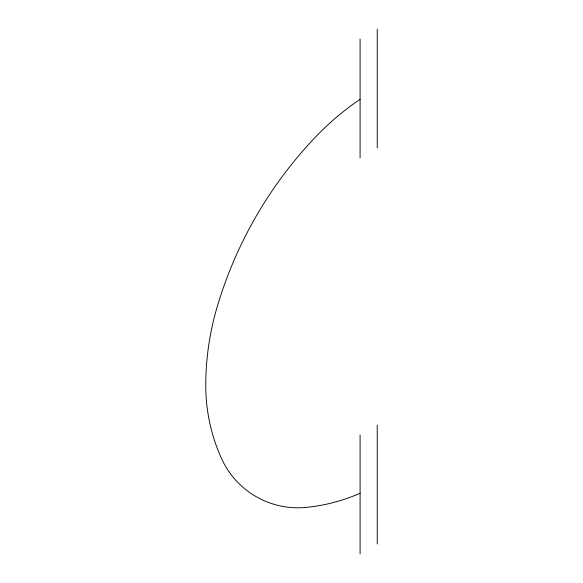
<?xml version="1.0" encoding="UTF-8"?>
<svg xmlns="http://www.w3.org/2000/svg" width="583" height="583" viewBox="0 0 583 583"><rect width="100%" height="100%" fill="white"/><g stroke="black" fill="none" stroke-linecap="round" stroke-linejoin="round"><path stroke-width="0.87" d="M377.237 29.15L377.237 147.951M377.237 425.153L377.237 543.954M360.09 39.046L360.09 157.847M360.09 435.049L360.09 553.85M360.09 99.307A277.114 277.114 0 0 0 314.616 137.96A418.638 418.638 0 0 0 217.248 306.614A277.114 277.114 0 0 0 205.763 385.552A176.933 176.933 0 0 0 221.496 458.486A83.908 83.908 0 0 0 306.213 507.392A176.933 176.933 0 0 0 360.09 493.247"/></g></svg>
